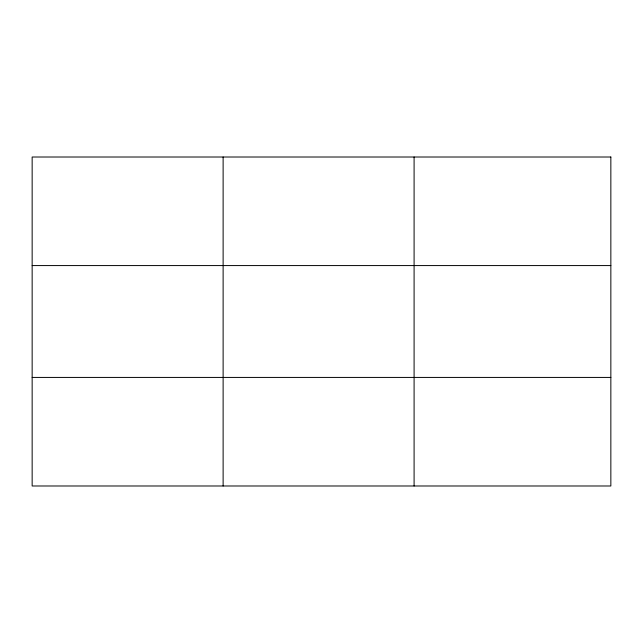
<?xml version="1.0" encoding="UTF-8"?>
<svg xmlns="http://www.w3.org/2000/svg" width="643" height="643" viewBox="0 0 643 643"><rect width="100%" height="100%" fill="white"/><g stroke="black" fill="none" stroke-linecap="round" stroke-linejoin="round"><path stroke-width="0.96" d="M223.121 485.987L223.121 157.013M414.092 485.987L414.092 157.013M32.15 265.575L610.85 265.575M32.15 377.425L610.85 377.425M610.85 157.013L610.85 485.987L32.15 485.987L32.15 157.013L610.85 157.013"/></g></svg>
